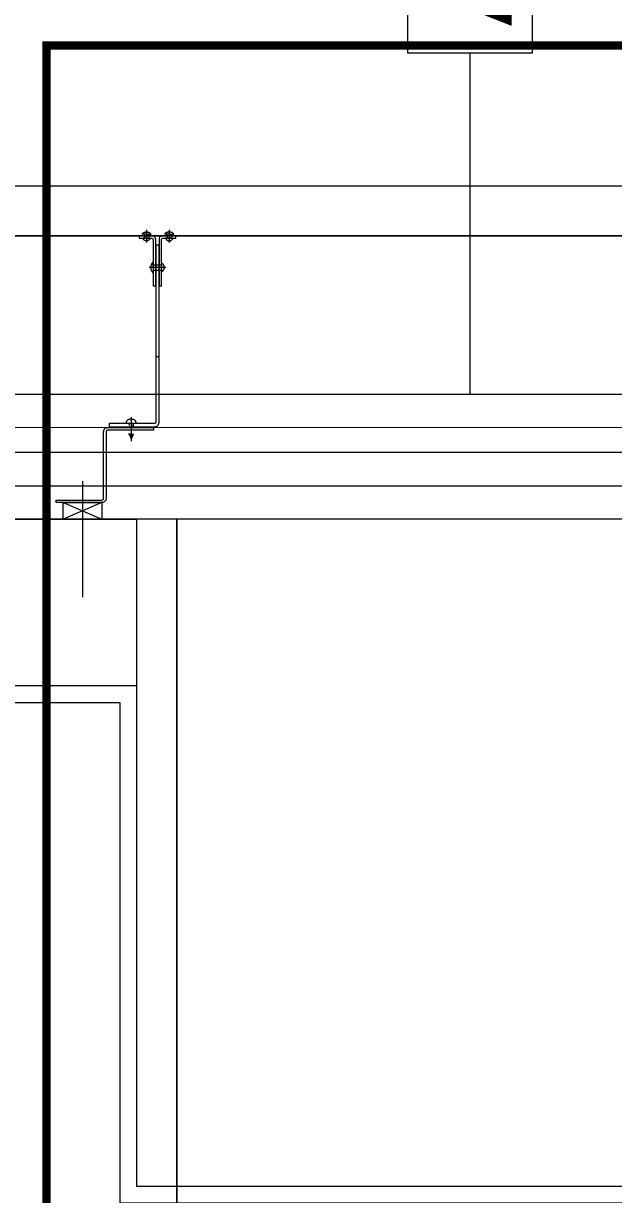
# Model space of a CAD drawing. Extents: x -1133 to 23780, y -1311 to 8245.
# Drawn here: x 3268.9 to 3339.7, y 2744 to 2884.5 of the extents above; entities that cross this region are included whole.
import ezdxf
from ezdxf.enums import TextEntityAlignment as Align

# ---------------------------------------------------------------- set-up
doc = ezdxf.new("R2010")
doc.units = 0
doc.header["$MEASUREMENT"] = 0
doc.linetypes.add('HIDDEN2', pattern=[4.7625, 3.175, -1.5875])
doc.layers.get('0').update_dxf_attribs({"color": 9, "lineweight": 9})
for name, color, linetype, lineweight in [('00', 9, 'Continuous', 9), ('01', 9, 'Continuous', 9), ('06D', 9, 'Continuous', 9), ('10', 9, 'Continuous', 9), ('14', 9, 'Continuous', 9), ('21', 9, 'Continuous', 9), ('22', 8, 'Continuous', 9), ('33', 9, 'BATTING', 9), ('40B', 9, 'Continuous', 9)]:
    doc.layers.add(name, color=color, linetype=linetype, lineweight=lineweight)
doc.styles.add('Arial', font='arial.ttf', dxfattribs={"height": 2.5})
doc.linetypes.add('BATTING', pattern='A,0.0001,-0.1,[134,ltypeshp.shx,S=0.1,R=0,X=-0.1,Y=0],-0.2,[134,ltypeshp.shx,S=0.1,R=180,X=0.1,Y=0],-0.1', length=0.4001)

# ---------------------------------------------------------------- blocks, each defined once
blk = doc.blocks.new('0_wallno')
blk.add_lwpolyline([(-7.84, 1.5), (7.942, 1.5), (7.942, -1.5), (-7.84, -1.5)], close=True)
blk.add_lwpolyline([(7.942, 0), (16.132, 0)])
at = {"style": 'Arial'}
blk.add_attdef('GENISLIK', text='', height=2, dxfattribs=at).set_placement((8.442, 0), align=Align.BOTTOM_LEFT)
blk.add_attdef('DUVARNO', text='', height=2, dxfattribs=at).set_placement((0, 0), align=Align.MIDDLE_CENTER)
blk.add_attdef('YUKSEKLIK', text='', height=2, dxfattribs=at).set_placement((8.442, -0.5), align=Align.TOP_LEFT)
blk = doc.blocks.new('p-kolon_80x80')
blk.add_lwpolyline([(-40, -40), (40, -40), (40, 40), (-40, 40)], close=True)
blk = doc.blocks.new('p- alum kaplama profil')
at = {"lineweight": 13}
blk.add_lwpolyline([(7.12, 12.59), (7.12, 26.49)], dxfattribs=at)
at = {"lineweight": 5}
blk.add_lwpolyline([(9.44, 15.16), (4.79, 15.16), (4.79, 17.16), (9.44, 17.16)], close=True, dxfattribs=at)
for points in [[(4.79, 15.16), (9.44, 17.16)], [(9.44, 15.16), (4.79, 17.16)]]:
    blk.add_lwpolyline(points, dxfattribs=at)
at = {"lineweight": 18}
blk.add_lwpolyline([(4.09, 6.16), (-1.41, 6.16), (-1.41, 6.46), (4.09, 6.46, 0.414214), (4.29, 6.66), (4.29, 14.66, -0.414214), (4.79, 15.16), (10.29, 15.16), (10.29, 14.86), (4.79, 14.86, 0.414214), (4.59, 14.66), (4.59, 6.66, -0.414214)], format="xyb", close=True, dxfattribs=at)
blk.add_lwpolyline([(-2.06, 5.56), (-2.06, -2.34), (-2.06, -15.69), (-1.66, -15.69), (-1.66, -2.34), (-1.66, 5.56), (-1.66, 5.56), (-1.66, 5.57), (-1.66, 5.57), (-1.66, 5.58), (-1.66, 5.58), (-1.65, 5.59), (-1.65, 5.59), (-1.65, 5.59), (-1.65, 5.6), (-1.65, 5.6), (-1.64, 5.61), (-1.64, 5.61), (-1.64, 5.62), (-1.64, 5.62), (-1.63, 5.62), (-1.63, 5.63), (-1.63, 5.63), (-1.62, 5.63), (-1.62, 5.64), (-1.61, 5.64), (-1.61, 5.64), (-1.61, 5.64), (-1.6, 5.65), (-1.6, 5.65), (-1.59, 5.65), (-1.59, 5.65), (-1.58, 5.65), (-1.58, 5.65), (-1.57, 5.66), (-1.57, 5.66), (-1.56, 5.66), (-1.56, 5.66), (3.94, 5.66), (3.94, 6.06), (-1.56, 6.06), (-1.58, 6.06), (-1.61, 6.05), (-1.63, 6.05), (-1.66, 6.05), (-1.68, 6.04), (-1.7, 6.03), (-1.73, 6.03), (-1.75, 6.02), (-1.77, 6.01), (-1.79, 6), (-1.82, 5.99), (-1.84, 5.97), (-1.86, 5.96), (-1.88, 5.94), (-1.89, 5.93), (-1.91, 5.91), (-1.93, 5.89), (-1.95, 5.87), (-1.96, 5.85), (-1.97, 5.83), (-1.99, 5.81), (-2, 5.79), (-2.01, 5.77), (-2.02, 5.75), (-2.03, 5.72), (-2.04, 5.7), (-2.04, 5.68), (-2.05, 5.65), (-2.05, 5.63), (-2.06, 5.61), (-2.06, 5.58)], close=True)
blk.add_lwpolyline([(-1.66, -2.34), (-2.06, -2.34)])
for points in [[(-2.36, -10.84), (-2.36, -16.39), (-2.36, -16.39, -0.414214), (-2.51, -16.54), (-2.51, -16.54), (-4.06, -16.54), (-4.06, -16.84), (-2.51, -16.84), (-2.51, -16.84, 0.414214), (-2.06, -16.39), (-2.06, -10.84)], [(-1.36, -10.84), (-1.66, -10.84), (-1.66, -16.39, 0.414214), (-1.21, -16.84), (-1.21, -16.84), (0.34, -16.84), (0.34, -16.54), (-1.21, -16.54), (-1.21, -16.54, -0.414214), (-1.36, -16.39), (-1.36, -16.39)]]:
    blk.add_lwpolyline(points, format="xyb", close=True)
for points in [[(1.56, 7.05, -10), (1.02, 7.13, -10)], [(1.05, 6.91, -10), (1.29, 7.56, -10)], [(1.29, 4.93, -10), (1.29, 7.8, -10)], [(1.53, 6.82, -10), (1.29, 7.56, -10)], [(0.67, 5.66, -10), (1.91, 5.66, -10)], [(0.67, 5.66, -10), (0.67, 5.64, -10), (0.67, 5.62, -10), (0.67, 5.6, -10), (0.68, 5.58, -10), (0.68, 5.56, -10), (0.69, 5.54, -10), (0.69, 5.52, -10), (0.7, 5.5, -10), (0.7, 5.48, -10), (0.71, 5.46, -10), (0.72, 5.45, -10), (0.73, 5.43, -10), (0.74, 5.41, -10), (0.75, 5.4, -10), (0.76, 5.38, -10), (0.77, 5.36, -10), (0.79, 5.35, -10), (0.8, 5.33, -10), (0.81, 5.32, -10), (0.83, 5.31, -10), (0.84, 5.29, -10), (0.86, 5.28, -10), (0.87, 5.27, -10), (0.89, 5.26, -10), (0.91, 5.25, -10), (0.92, 5.24, -10), (0.94, 5.23, -10), (0.96, 5.22, -10), (0.98, 5.21, -10), (1, 5.21, -10), (1.02, 5.2, -10), (1.03, 5.2, -10)], [(0.96, 5.66, -10), (0.97, 5.66, -10), (0.97, 5.66, -10), (0.97, 5.66, -10), (0.98, 5.66, -10), (0.98, 5.66, -10), (0.99, 5.66, -10), (0.99, 5.66, -10), (1, 5.66, -10), (1, 5.67, -10), (1, 5.67, -10), (1.01, 5.67, -10), (1.01, 5.67, -10), (1.01, 5.67, -10), (1.02, 5.68, -10), (1.02, 5.68, -10), (1.02, 5.68, -10), (1.03, 5.69, -10), (1.03, 5.69, -10), (1.03, 5.69, -10), (1.04, 5.7, -10), (1.04, 5.7, -10), (1.04, 5.7, -10), (1.04, 5.71, -10), (1.04, 5.71, -10), (1.05, 5.72, -10), (1.05, 5.72, -10), (1.05, 5.72, -10), (1.05, 5.73, -10), (1.05, 5.73, -10), (1.05, 5.74, -10), (1.05, 5.74, -10), (1.05, 5.75, -10)], [(1.61, 6.87, -10), (0.98, 6.96, -10)], [(1.33, 5.85, -10), (0.98, 5.88, -10)], [(1.05, 5.83, -10), (1.05, 6.01, -10)], [(1.05, 5.75, -10), (1.05, 5.83, -10)], [(1.29, 6.16, -10), (1.29, 6.26, -10)], [(1.53, 5.75, -10), (1.53, 5.92, -10)], [(1.53, 5.75, -10), (1.53, 5.74, -10), (1.53, 5.74, -10), (1.53, 5.73, -10), (1.53, 5.73, -10), (1.53, 5.72, -10), (1.54, 5.72, -10), (1.54, 5.72, -10), (1.54, 5.71, -10), (1.54, 5.71, -10), (1.54, 5.7, -10), (1.54, 5.7, -10), (1.55, 5.7, -10), (1.55, 5.69, -10), (1.55, 5.69, -10), (1.55, 5.69, -10), (1.56, 5.68, -10), (1.56, 5.68, -10), (1.56, 5.68, -10), (1.57, 5.67, -10), (1.57, 5.67, -10), (1.58, 5.67, -10), (1.58, 5.67, -10), (1.58, 5.67, -10), (1.59, 5.66, -10), (1.59, 5.66, -10), (1.6, 5.66, -10), (1.6, 5.66, -10), (1.6, 5.66, -10), (1.61, 5.66, -10), (1.61, 5.66, -10), (1.62, 5.66, -10), (1.62, 5.66, -10)], [(1.55, 5.2, -10), (1.57, 5.2, -10), (1.59, 5.21, -10), (1.6, 5.21, -10), (1.62, 5.22, -10), (1.64, 5.23, -10), (1.66, 5.24, -10), (1.68, 5.25, -10), (1.69, 5.26, -10), (1.71, 5.27, -10), (1.73, 5.28, -10), (1.74, 5.29, -10), (1.76, 5.31, -10), (1.77, 5.32, -10), (1.78, 5.33, -10), (1.8, 5.35, -10), (1.81, 5.36, -10), (1.82, 5.38, -10), (1.83, 5.4, -10), (1.84, 5.41, -10), (1.85, 5.43, -10), (1.86, 5.45, -10), (1.87, 5.46, -10), (1.88, 5.48, -10), (1.89, 5.5, -10), (1.89, 5.52, -10), (1.9, 5.54, -10), (1.9, 5.56, -10), (1.9, 5.58, -10), (1.91, 5.6, -10), (1.91, 5.62, -10), (1.91, 5.64, -10), (1.91, 5.66, -10)], [(1.03, 5.2, -10), (1.04, 5.2, -10), (1.05, 5.19, -10), (1.05, 5.19, -10), (1.06, 5.19, -10), (1.06, 5.19, -10), (1.07, 5.19, -10), (1.07, 5.19, -10), (1.08, 5.19, -10), (1.08, 5.19, -10), (1.09, 5.19, -10), (1.09, 5.18, -10), (1.1, 5.18, -10), (1.1, 5.18, -10), (1.11, 5.18, -10), (1.11, 5.18, -10), (1.12, 5.18, -10), (1.12, 5.18, -10), (1.13, 5.18, -10), (1.13, 5.18, -10), (1.14, 5.18, -10), (1.15, 5.18, -10), (1.15, 5.18, -10), (1.16, 5.17, -10), (1.16, 5.17, -10), (1.17, 5.17, -10), (1.17, 5.17, -10), (1.18, 5.17, -10), (1.18, 5.17, -10), (1.19, 5.17, -10), (1.19, 5.17, -10), (1.2, 5.17, -10), (1.2, 5.17, -10)], [(1.2, 5.17, -10), (1.2, 5.2, -10)], [(1.38, 5.2, -10), (1.2, 5.2, -10)], [(1.38, 5.17, -10), (1.38, 5.2, -10)], [(1.38, 5.17, -10), (1.38, 5.17, -10), (1.39, 5.17, -10), (1.39, 5.17, -10), (1.4, 5.17, -10), (1.41, 5.17, -10), (1.41, 5.17, -10), (1.42, 5.17, -10), (1.42, 5.17, -10), (1.43, 5.17, -10), (1.43, 5.18, -10), (1.44, 5.18, -10), (1.44, 5.18, -10), (1.45, 5.18, -10), (1.45, 5.18, -10), (1.46, 5.18, -10), (1.46, 5.18, -10), (1.47, 5.18, -10), (1.47, 5.18, -10), (1.48, 5.18, -10), (1.48, 5.18, -10), (1.49, 5.18, -10), (1.5, 5.19, -10), (1.5, 5.19, -10), (1.51, 5.19, -10), (1.51, 5.19, -10), (1.52, 5.19, -10), (1.52, 5.19, -10), (1.53, 5.19, -10), (1.53, 5.19, -10), (1.54, 5.19, -10), (1.54, 5.2, -10), (1.55, 5.2, -10)], [(-2.36, -12.52, 0), (-2.4, -12.53, 0), (-2.43, -12.56, 0), (-2.47, -12.58, 0), (-2.5, -12.6, 0), (-2.53, -12.63, 0), (-2.56, -12.66, 0), (-2.59, -12.69, 0), (-2.61, -12.73, 0), (-2.63, -12.76, 0), (-2.65, -12.8, 0), (-2.67, -12.84, 0), (-2.68, -12.88, 0), (-2.69, -12.92, 0), (-2.7, -12.96, 0), (-2.71, -13, 0), (-2.71, -13.04, 0), (-2.71, -13.08, 0), (-2.7, -13.13, 0), (-2.69, -13.17, 0), (-2.68, -13.21, 0), (-2.67, -13.25, 0), (-2.65, -13.28, 0), (-2.63, -13.32, 0), (-2.61, -13.36, 0), (-2.59, -13.39, 0), (-2.56, -13.42, 0), (-2.53, -13.45, 0), (-2.5, -13.48, 0), (-2.47, -13.51, 0), (-2.43, -13.53, 0), (-2.4, -13.55, 0), (-2.36, -13.57, 0)], [(-2.36, -13.04, 0), (-2.36, -12.52, 0)], [(-1.36, -13.04, 0), (-1.36, -12.37, 0)], [(-1.36, -13.72, 0), (-1.32, -13.68, 0), (-1.29, -13.65, 0), (-1.26, -13.61, 0), (-1.23, -13.58, 0), (-1.2, -13.54, 0), (-1.18, -13.5, 0), (-1.16, -13.45, 0), (-1.14, -13.41, 0), (-1.12, -13.37, 0), (-1.1, -13.32, 0), (-1.09, -13.28, 0), (-1.08, -13.23, 0), (-1.07, -13.18, 0), (-1.06, -13.14, 0), (-1.06, -13.09, 0), (-1.06, -13.04, 0), (-1.06, -12.99, 0), (-1.06, -12.95, 0), (-1.07, -12.9, 0), (-1.08, -12.85, 0), (-1.09, -12.81, 0), (-1.1, -12.76, 0), (-1.12, -12.72, 0), (-1.14, -12.67, 0), (-1.16, -12.63, 0), (-1.18, -12.59, 0), (-1.2, -12.55, 0), (-1.23, -12.51, 0), (-1.26, -12.47, 0), (-1.29, -12.43, 0), (-1.32, -12.4, 0), (-1.36, -12.37, 0)], [(-2.86, -13.04, 0), (-0.86, -13.04, 0)], [(-2.36, -13.04, 0), (-2.36, -12.73, 0)], [(-2.36, -12.73, 0), (-2.36, -13.04, 0)], [(-1.36, -12.73, 0), (-2.36, -12.73, 0)], [(-2.36, -13.04, 0), (-2.36, -13.36, 0)], [(-2.36, -13.04, 0), (-2.36, -13.57, 0)], [(-2.36, -13.36, 0), (-2.36, -13.04, 0)], [(-1.36, -13.36, 0), (-2.36, -13.36, 0)], [(-1.36, -13.04, 0), (-1.36, -13.72, 0)], [(-2.85, -16.54, 0), (-2.86, -16.51, 0), (-2.87, -16.47, 0), (-2.89, -16.44, 0), (-2.91, -16.41, 0), (-2.93, -16.38, 0), (-2.96, -16.35, 0), (-2.98, -16.33, 0), (-3.01, -16.31, 0), (-3.04, -16.29, 0), (-3.07, -16.27, 0), (-3.11, -16.25, 0), (-3.14, -16.24, 0), (-3.18, -16.23, 0), (-3.21, -16.22, 0), (-3.25, -16.22, 0), (-3.29, -16.22, 0), (-3.32, -16.22, 0), (-3.36, -16.22, 0), (-3.39, -16.23, 0), (-3.43, -16.24, 0), (-3.46, -16.25, 0), (-3.5, -16.27, 0), (-3.53, -16.29, 0), (-3.56, -16.31, 0), (-3.59, -16.33, 0), (-3.61, -16.35, 0), (-3.64, -16.38, 0), (-3.66, -16.41, 0), (-3.68, -16.44, 0), (-3.7, -16.47, 0), (-3.71, -16.51, 0), (-3.73, -16.54, 0)], [(-3.29, -16.54, 0), (-3.73, -16.54, 0)], [(-3.29, -16.54, 0), (-3.55, -16.54, 0)], [(-3.55, -16.54, 0), (-3.29, -16.54, 0)], [(-3.55, -17.04, 0), (-3.55, -16.54, 0)], [(-3.29, -17.54, 0), (-3.29, -16.04, 0)], [(-3.29, -16.54, 0), (-2.85, -16.54, 0)], [(-3.29, -16.54, 0), (-3.03, -16.54, 0)], [(-3.03, -16.54, 0), (-3.29, -16.54, 0)], [(-3.03, -17.04, 0), (-3.03, -16.54, 0)], [(-1, -16.54, 0), (-0.98, -16.51, 0), (-0.97, -16.47, 0), (-0.95, -16.44, 0), (-0.93, -16.41, 0), (-0.91, -16.38, 0), (-0.88, -16.35, 0), (-0.86, -16.33, 0), (-0.83, -16.31, 0), (-0.8, -16.29, 0), (-0.77, -16.27, 0), (-0.73, -16.25, 0), (-0.7, -16.24, 0), (-0.66, -16.23, 0), (-0.63, -16.22, 0), (-0.59, -16.22, 0), (-0.56, -16.22, 0), (-0.52, -16.22, 0), (-0.48, -16.22, 0), (-0.45, -16.23, 0), (-0.41, -16.24, 0), (-0.38, -16.25, 0), (-0.34, -16.27, 0), (-0.31, -16.29, 0), (-0.28, -16.31, 0), (-0.25, -16.33, 0), (-0.23, -16.35, 0), (-0.2, -16.38, 0), (-0.18, -16.41, 0), (-0.16, -16.44, 0), (-0.14, -16.47, 0), (-0.13, -16.51, 0), (-0.12, -16.54, 0)], [(-0.56, -16.54, 0), (-1, -16.54, 0)], [(-0.56, -16.54, 0), (-0.82, -16.54, 0)], [(-0.82, -16.54, 0), (-0.56, -16.54, 0)], [(-0.82, -17.04, 0), (-0.82, -16.54, 0)], [(-0.56, -17.54, 0), (-0.56, -16.04, 0)], [(-0.56, -16.54, 0), (-0.3, -16.54, 0)], [(-0.56, -16.54, 0), (-0.12, -16.54, 0)], [(-0.3, -16.54, 0), (-0.56, -16.54, 0)], [(-0.3, -17.04, 0), (-0.3, -16.54, 0)], [(-3.84, -17.04, 0), (-3.81, -17.07, 0), (-3.78, -17.1, 0), (-3.75, -17.12, 0), (-3.72, -17.15, 0), (-3.69, -17.17, 0), (-3.66, -17.19, 0), (-3.62, -17.21, 0), (-3.59, -17.23, 0), (-3.55, -17.24, 0), (-3.52, -17.26, 0), (-3.48, -17.27, 0), (-3.44, -17.28, 0), (-3.4, -17.28, 0), (-3.36, -17.29, 0), (-3.32, -17.29, 0), (-3.29, -17.29, 0), (-3.25, -17.29, 0), (-3.21, -17.29, 0), (-3.17, -17.28, 0), (-3.13, -17.28, 0), (-3.09, -17.27, 0), (-3.06, -17.26, 0), (-3.02, -17.24, 0), (-2.98, -17.23, 0), (-2.95, -17.21, 0), (-2.91, -17.19, 0), (-2.88, -17.17, 0), (-2.85, -17.15, 0), (-2.82, -17.12, 0), (-2.79, -17.1, 0), (-2.76, -17.07, 0), (-2.73, -17.04, 0)], [(-3.29, -17.04, 0), (-3.84, -17.04, 0)], [(-3.29, -17.04, 0), (-2.73, -17.04, 0)], [(-0.56, -17.04, 0), (-1.11, -17.04, 0)], [(0, -17.04, 0), (-0.03, -17.07, 0), (-0.06, -17.1, 0), (-0.09, -17.12, 0), (-0.12, -17.15, 0), (-0.15, -17.17, 0), (-0.18, -17.19, 0), (-0.22, -17.21, 0), (-0.25, -17.23, 0), (-0.29, -17.24, 0), (-0.33, -17.26, 0), (-0.36, -17.27, 0), (-0.4, -17.28, 0), (-0.44, -17.28, 0), (-0.48, -17.29, 0), (-0.52, -17.29, 0), (-0.56, -17.29, 0), (-0.59, -17.29, 0), (-0.63, -17.29, 0), (-0.67, -17.28, 0), (-0.71, -17.28, 0), (-0.75, -17.27, 0), (-0.79, -17.26, 0), (-0.82, -17.24, 0), (-0.86, -17.23, 0), (-0.89, -17.21, 0), (-0.93, -17.19, 0), (-0.96, -17.17, 0), (-0.99, -17.15, 0), (-1.02, -17.12, 0), (-1.05, -17.1, 0), (-1.08, -17.07, 0), (-1.11, -17.04, 0)], [(-0.56, -17.04, 0), (0, -17.04, 0)]]:
    blk.add_polyline3d(points)
blk = doc.blocks.new('p-zemin kat')
at = {"layer": '00'}
blk.add_lwpolyline([(3282.5, 2805), (3160, 2805), (3160, 2825), (3282.5, 2825)], close=True, dxfattribs=at)
at = {"layer": '06D'}
for points in [[(2529.82, 2825), (2529.82, 2865), (4067.5, 2865), (4067.5, 2825)], [(3160, 2840), (3410, 2840)], [(3410, 2825), (3410, 2833), (3160, 2833), (3160, 2825)]]:
    blk.add_lwpolyline(points, dxfattribs=at)
at = {"layer": '10'}
for points, const_width in [([(2529.82, 2859), (4067.2, 2859)], 0.2), ([(3153.19, 2836), (3416.63, 2836)], 0.1)]:
    blk.add_lwpolyline(points, dxfattribs=dict(at, const_width=const_width))
at = {"layer": '14'}
blk.add_lwpolyline([(3158, 2819.3), (3158, 2803), (3160, 2803), (3280.5, 2803), (3280.5, 2803), (3280.5, 2803), (3280.5, 2743), (3364.5, 2743), (3364.5, 2803), (3410, 2803), (3412, 2803), (3412, 2819.3)], dxfattribs=at)
at = {"layer": '33', "ltscale": 0.4}
blk.add_lwpolyline([(3160, 2829), (3410, 2829)], dxfattribs=at)
at = {"layer": '40B'}
blk.add_lwpolyline([(1935.27, 740.05, -0.306949), (4278.59, 2070.68, 0.001238), (4287.87, 2185.72, -0.024009), (4527.5, 2155.06), (4532.5, 2153.27), (4532.5, 2372.5), (4200, 2372.5), (3990, 2372.5), (3990, 2405), (3287.33, 2405), (3287.33, 2825), (2222.5, 2825)], format="xyb", dxfattribs=at)
blk.add_lwpolyline([(3697.5, 2405), (3697.5, 2825), (3287.33, 2825), (3287.33, 2405)], close=True, dxfattribs=at)
at = {"layer": '01'}
blk.add_blockref('p-kolon_80x80', (3322.5, 2785), dxfattribs=at)
at = {"layer": '10', "rotation": 180}
blk.add_blockref('p- alum kaplama profil', (3283.14, 2842.16), dxfattribs=at)

msp = doc.modelspace()

# ---------------------------------------------------------------- linework, layer by layer
at = {"layer": '21', "linetype": 'HIDDEN2', "ltscale": 0.1, "const_width": 1}
msp.add_lwpolyline([(3271.72, 2881.81), (4011.44, 2881.81), (4011.44, 2723.15), (3271.72, 2723.15)], close=True, dxfattribs=at)

# ---------------------------------------------------------------- block references
at = {"layer": '10'}
msp.add_blockref('p-zemin kat', (0, 0), dxfattribs=at)
at = {"layer": '22'}
ref = msp.add_blockref('0_wallno', (3322.5, 2920.66), dxfattribs=dict(at, xscale=-5, yscale=5, zscale=5, rotation=90))
ref.add_attrib('DUVARNO', 'AUDI-GC02', dxfattribs={"layer": '0', "height": 10, "rotation": 90, "style": 'Arial'}).set_placement((3322.5, 2921.4), align=Align.MIDDLE_CENTER)

doc.saveas('drawing.dxf')
